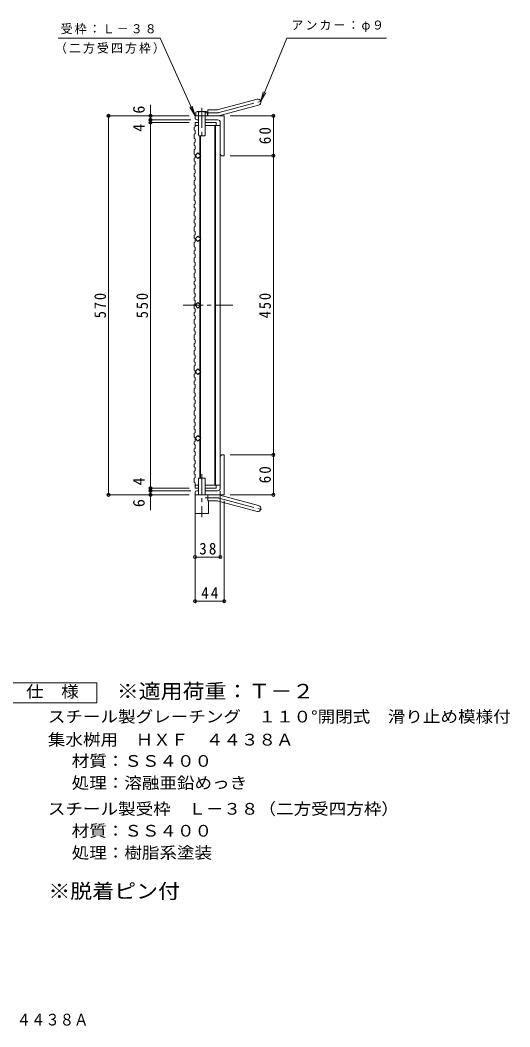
# Model space of a CAD drawing. Units: millimetres, scale not verified. Extents: x -942 to 876, y -823 to 803.
# Drawn here: x 139 to 876, y -823 to 691 of the extents above; entities that cross this region are included whole.
import ezdxf
from ezdxf.enums import TextEntityAlignment as Align

# ---------------------------------------------------------------- set-up
doc = ezdxf.new("R2010")
doc.units = ezdxf.units.MM
doc.header["$LTSCALE"] = 6
doc.header["$PDMODE"] = 32
doc.header["$PDSIZE"] = 4.8
doc.linetypes.add('CHAIN1', pattern=[8, 5, -1, 1, -1])
doc.linetypes.add('CHAIN2', pattern=[12, 9, -1, 1, -1])
for name, color, linetype, lineweight in [('A-1_ピット', 2, 'Continuous', 9), ('A-2_蓋', 3, 'Continuous', 9), ('A-4_寸法', 7, 'Continuous', 9), ('A-5_仕様文', 7, 'Continuous', 9), ('A-9_ｸｯｼｮﾝ材', 4, 'Continuous', 9), ('F-4_F-4ﾚｲﾔ', 2, 'Continuous', 9)]:
    doc.layers.add(name, color=color, linetype=linetype, lineweight=lineweight)
doc.layers.add('F-5_F-5ﾚｲﾔ', color=2, linetype='Continuous')
doc.styles.add('ＭＳ ゴシック', font='')
doc.styles.get('ＭＳ ゴシック').set_extended_font_data('MS Gothic')

msp = doc.modelspace()

# ---------------------------------------------------------------- linework, layer by layer
at = {"layer": 'A-1_ピット'}
for p, q in [((437.813, 556.766), (496.004, 572.358)), ((440.143, 548.072), (498.333, 563.665)), ((402.669, 543.959), (402.669, 547.459)), ((446.669, 547.459), (402.669, 547.459)), ((421.669, 547.459), (421.669, 556.459)), ((435.484, 556.459), (421.669, 556.459)), ((446.669, 547.459), (446.669, 487.459)), ((407.669, 541.459), (405.169, 541.459)), ((436.669, 541.459), (417.669, 541.459)), ((440.669, 537.459), (440.669, 489.959)), ((443.169, 487.459), (446.669, 487.459)), ((440.669, -12.541), (440.669, 34.959)), ((443.169, 37.459), (446.669, 37.459)), ((446.669, -22.541), (446.669, 37.459)), ((402.669, -19.041), (402.669, -22.541)), ((446.669, -22.541), (402.669, -22.541)), ((407.669, -16.541), (405.169, -16.541)), ((436.669, -16.541), (417.669, -16.541)), ((421.669, -22.541), (421.669, -31.541)), ((440.143, -23.155), (498.333, -38.747)), ((435.484, -31.541), (421.669, -31.541)), ((437.813, -31.848), (496.004, -47.44))]:
    msp.add_line(p, q, dxfattribs=at)
at = {"layer": 'A-1_ピット', "linetype": 'CHAIN2'}
for p, q in [((438.978, 552.419), (504.144, 569.88)), ((435.484, 551.959), (417.864, 551.959)), ((435.484, -27.041), (417.864, -27.041)), ((438.978, -27.501), (504.144, -44.962))]:
    msp.add_line(p, q, dxfattribs=at)
at = {"layer": 'A-1_ピット'}
for centre, radius, start, end in [((497.169, 568.011), 4.5, 285.00014, 104.99991), ((435.484, 565.459), 9, 270, 285.00002), ((435.484, 565.459), 18, 270, 285), ((405.169, 543.959), 2.5, 180, 270), ((436.669, 537.459), 4, 0, 90), ((443.169, 489.959), 2.5, 180, 270), ((443.169, 34.959), 2.5, 90, 180), ((436.669, -12.541), 4, 270, 0), ((405.169, -19.041), 2.5, 90, 180), ((435.484, -40.541), 18, 75, 90), ((435.484, -40.541), 9, 74.99998, 90), ((497.169, -43.093), 4.5, 255.00009, 74.99986)]:
    msp.add_arc(centre, radius, start, end, dxfattribs=at)
at = {"layer": 'A-1_ピット', "linetype": 'CHAIN2'}
for centre, start, end in [((435.484, 565.459), 270, 284.99995), ((435.484, -40.541), 75.00005, 90)]:
    msp.add_arc(centre, 13.5, start, end, dxfattribs=at)
at = {"layer": 'A-2_蓋'}
for p, q in [((401.169, 530.305), (402.669, 530.816)), ((402.669, 537.459), (402.669, 530.816)), ((402.669, 537.459), (407.669, 537.459)), ((402.669, 532.959), (407.669, 532.959)), ((417.669, 532.959), (440.669, 532.959)), ((432.669, 532.959), (432.669, 62.838)), ((433.669, 532.959), (433.669, 62.838)), ((440.669, 532.959), (440.669, -8.041)), ((401.169, 519.761), (402.669, 520.273)), ((409.669, 517.459), (409.669, 488.944)), ((410.669, 517.459), (410.669, 487.944)), ((401.169, 507.078), (402.669, 507.589)), ((402.669, 512.703), (402.669, 507.589)), ((401.169, 496.535), (402.669, 497.046)), ((402.669, 489.476), (402.669, 484.363)), ((409.669, 485.973), (409.669, 363.944)), ((410.669, 486.973), (410.669, 362.944)), ((401.169, 483.852), (402.669, 484.363)), ((401.169, 473.309), (402.669, 473.82)), ((401.169, 460.625), (402.669, 461.137)), ((402.669, 466.25), (402.669, 461.137)), ((402.669, 455.707), (402.669, 450.594)), ((401.169, 450.082), (402.669, 450.594)), ((402.669, 443.024), (402.669, 437.91)), ((401.169, 437.399), (402.669, 437.91)), ((401.169, 426.856), (402.669, 427.367)), ((402.669, 432.48), (402.669, 427.367)), ((401.169, 414.173), (402.669, 414.684)), ((402.669, 419.797), (402.669, 414.684)), ((402.669, 409.254), (402.669, 404.141)), ((401.169, 403.629), (402.669, 404.141)), ((402.669, 396.571), (402.669, 391.458)), ((401.169, 390.946), (402.669, 391.458)), ((401.169, 380.403), (402.669, 380.914)), ((402.669, 386.027), (402.669, 380.914)), ((401.169, 367.72), (402.669, 368.231)), ((402.669, 373.344), (402.669, 368.231)), ((401.169, 357.176), (402.669, 357.688)), ((402.669, 362.801), (402.669, 357.688)), ((402.669, 350.118), (402.669, 345.005)), ((409.669, 360.973), (409.669, 263.944)), ((410.669, 262.944), (410.669, 361.974)), ((401.169, 344.493), (402.669, 345.005)), ((401.169, 333.95), (402.669, 334.461)), ((402.669, 339.575), (402.669, 334.461)), ((401.169, 321.267), (402.669, 321.778)), ((402.669, 326.891), (402.669, 321.778)), ((401.169, 310.723), (402.669, 311.235)), ((402.669, 316.348), (402.669, 311.235)), ((402.669, 303.665), (402.669, 298.552)), ((401.169, 298.04), (402.669, 298.552)), ((401.169, 287.497), (402.669, 288.008)), ((402.669, 293.122), (402.669, 288.008)), ((401.169, 274.814), (402.669, 275.325)), ((402.669, 280.438), (402.669, 275.325)), ((401.169, 264.271), (402.669, 264.782)), ((402.669, 269.895), (402.669, 264.782)), ((409.669, 260.973), (409.669, 163.944)), ((410.669, 162.944), (410.669, 261.973)), ((401.169, 251.588), (402.669, 252.099)), ((402.669, 257.212), (402.669, 252.099)), ((402.669, 246.669), (402.669, 241.556)), ((401.169, 241.044), (402.669, 241.556)), ((401.169, 228.361), (402.669, 228.873)), ((402.669, 233.986), (402.669, 228.873)), ((401.169, 217.818), (402.669, 218.329)), ((402.669, 223.442), (402.669, 218.329)), ((401.169, 205.135), (402.669, 205.646)), ((402.669, 210.759), (402.669, 205.646)), ((402.669, 200.216), (402.669, 195.103)), ((401.169, 194.591), (402.669, 195.103)), ((401.169, 181.908), (402.669, 182.42)), ((402.669, 187.533), (402.669, 182.42)), ((401.169, 171.365), (402.669, 171.876)), ((402.669, 176.99), (402.669, 171.876)), ((401.169, 158.682), (402.669, 159.193)), ((402.669, 164.306), (402.669, 159.193)), ((402.669, 153.763), (402.669, 148.65)), ((409.669, 160.973), (409.669, 63.944)), ((410.669, 62.944), (410.669, 161.973)), ((401.169, 148.139), (402.669, 148.65)), ((401.169, 137.595), (402.669, 138.107)), ((402.669, 143.22), (402.669, 138.107)), ((401.169, 124.912), (402.669, 125.424)), ((402.669, 130.537), (402.669, 125.424)), ((401.169, 114.369), (402.669, 114.88)), ((402.669, 119.994), (402.669, 114.88)), ((402.669, 109.45), (402.669, 104.337)), ((401.169, 103.826), (402.669, 104.337)), ((401.169, 91.143), (402.669, 91.654)), ((402.669, 96.767), (402.669, 91.654)), ((401.169, 80.6), (402.669, 81.111)), ((402.669, 86.224), (402.669, 81.111)), ((401.169, 70.056), (402.669, 70.568)), ((402.669, 75.681), (402.669, 70.568)), ((402.669, 62.998), (402.669, 57.884)), ((409.669, 2.459), (409.669, 60.973)), ((410.669, 2.459), (410.669, 61.973)), ((432.669, -8.041), (432.669, 62.838)), ((433.669, -8.041), (433.669, 62.838)), ((401.169, 57.373), (402.669, 57.884)), ((401.169, 46.83), (402.669, 47.341)), ((402.669, 52.454), (402.669, 47.341)), ((401.169, 36.286), (402.669, 36.798)), ((402.669, 41.911), (402.669, 36.798)), ((401.169, 23.604), (402.669, 24.115)), ((402.669, 29.228), (402.669, 24.115)), ((402.669, 18.685), (402.669, 13.572)), ((401.169, 13.06), (402.669, 13.572)), ((401.169, 2.517), (402.669, 3.028)), ((402.669, 8.142), (402.669, 3.028)), ((402.669, -8.041), (402.669, -12.541)), ((402.669, -12.541), (407.669, -12.541)), ((417.669, -8.041), (440.669, -8.041)), ((417.669, -12.541), (434.669, -12.541)), ((434.669, -8.041), (434.669, -12.541))]:
    msp.add_line(p, q, dxfattribs=at)
at = {"layer": 'A-2_蓋', "linetype": 'CHAIN1'}
msp.add_line((384.805, 262.459), (459.444, 262.459), dxfattribs=at)
at = {"layer": 'A-2_蓋'}
for points in [[(401.169, 530.305), (401.169, 525.897), (402.669, 525.386), (402.669, 520.273)], [(417.669, 537.459), (434.669, 537.459), (434.669, 532.959)], [(401.169, 519.761), (401.169, 513.214), (402.669, 512.703)], [(401.169, 507.078), (401.169, 502.671), (402.669, 502.159), (402.669, 497.046)], [(401.169, 496.535), (401.169, 489.988), (402.669, 489.476)], [(401.169, 483.852), (401.169, 479.444), (402.669, 478.933), (402.669, 473.82)], [(401.169, 473.309), (401.169, 466.761), (402.669, 466.25)], [(401.169, 460.625), (401.169, 456.218), (402.669, 455.707)], [(401.169, 450.082), (401.169, 443.535), (402.669, 443.024)], [(401.169, 437.399), (401.169, 432.992), (402.669, 432.48)], [(401.169, 426.856), (401.169, 420.308), (402.669, 419.797)], [(401.169, 414.173), (401.169, 409.765), (402.669, 409.254)], [(401.169, 403.629), (401.169, 397.082), (402.669, 396.571)], [(401.169, 390.946), (401.169, 386.539), (402.669, 386.027)], [(401.169, 380.403), (401.169, 373.856), (402.669, 373.344)], [(401.169, 367.72), (401.169, 363.312), (402.669, 362.801)], [(401.169, 357.176), (401.169, 350.629), (402.669, 350.118)], [(401.169, 344.493), (401.169, 340.086), (402.669, 339.575)], [(401.169, 333.95), (401.169, 327.403), (402.669, 326.891)], [(401.169, 321.267), (401.169, 316.859), (402.669, 316.348)], [(401.169, 310.723), (401.169, 304.176), (402.669, 303.665)], [(401.169, 298.04), (401.169, 293.633), (402.669, 293.122)], [(401.169, 287.497), (401.169, 280.95), (402.669, 280.438)], [(401.169, 274.814), (401.169, 270.407), (402.669, 269.895)], [(401.169, 264.271), (401.169, 257.723), (402.669, 257.212)], [(401.169, 251.588), (401.169, 247.18), (402.669, 246.669)], [(401.169, 241.044), (401.169, 234.497), (402.669, 233.986)], [(401.169, 228.361), (401.169, 223.954), (402.669, 223.442)], [(401.169, 217.818), (401.169, 211.27), (402.669, 210.759)], [(401.169, 205.135), (401.169, 200.727), (402.669, 200.216)], [(401.169, 194.591), (401.169, 188.044), (402.669, 187.533)], [(401.169, 181.908), (401.169, 177.501), (402.669, 176.99)], [(401.169, 171.365), (401.169, 164.818), (402.669, 164.306)], [(401.169, 158.682), (401.169, 154.274), (402.669, 153.763)], [(401.169, 148.139), (401.169, 143.731), (402.669, 143.22)], [(401.169, 137.595), (401.169, 131.048), (402.669, 130.537)], [(401.169, 124.912), (401.169, 120.505), (402.669, 119.994)], [(401.169, 114.369), (401.169, 109.962), (402.669, 109.45)], [(401.169, 103.826), (401.169, 97.278), (402.669, 96.767)], [(401.169, 91.143), (401.169, 86.735), (402.669, 86.224)], [(401.169, 80.6), (401.169, 76.192), (402.669, 75.681)], [(401.169, 70.056), (401.169, 63.509), (402.669, 62.998)], [(401.169, 57.373), (401.169, 52.966), (402.669, 52.454)], [(401.169, 46.83), (401.169, 42.422), (402.669, 41.911)], [(401.169, 36.286), (401.169, 29.739), (402.669, 29.228)], [(401.169, 23.604), (401.169, 19.196), (402.669, 18.685)], [(401.169, 13.06), (401.169, 8.653), (402.669, 8.142)], [(401.169, 2.517), (401.169, -4.03), (402.669, -4.542), (402.669, -8.041), (407.669, -8.041)]]:
    msp.add_lwpolyline(points, dxfattribs=at)
for points in [[(411.154, 487.459), (406.911, 483.216), (402.669, 487.459), (406.911, 491.701)], [(411.154, 362.459), (406.911, 358.216), (402.669, 362.459), (406.911, 366.701)], [(411.154, 262.459), (406.911, 258.216), (402.669, 262.459), (406.911, 266.701)], [(411.154, 162.459), (406.911, 158.216), (402.669, 162.459), (406.911, 166.701)], [(411.154, 62.459), (406.911, 58.216), (402.669, 62.459), (406.911, 66.701)]]:
    msp.add_lwpolyline(points, close=True, dxfattribs=at)
at = {"layer": 'A-4_寸法'}
for p, q in [((335.676, 541.459), (335.676, 564.204)), ((393.669, 547.459), (270.632, 547.459)), ((272.432, -22.541), (272.432, 547.459)), ((455.669, 547.459), (522.341, 547.459)), ((520.541, 487.459), (520.541, 547.459)), ((396.169, 541.459), (333.876, 541.459)), ((393.669, 537.459), (333.876, 537.459)), ((335.676, 537.459), (335.676, 541.459)), ((335.676, -12.541), (335.676, 537.459)), ((455.669, 487.459), (522.341, 487.459)), ((520.541, 37.459), (520.541, 487.459)), ((455.669, 37.459), (522.341, 37.459)), ((520.541, -22.541), (520.541, 37.459)), ((393.669, -12.541), (333.876, -12.541)), ((335.676, -16.541), (335.676, -12.541)), ((393.669, -22.541), (270.632, -22.541)), ((396.169, -16.541), (333.876, -16.541)), ((335.676, -45.378), (335.676, -16.541)), ((344.676, -22.541), (337.476, -22.541)), ((402.669, -21.541), (402.669, -184.244)), ((440.669, -17.041), (440.669, -117.929)), ((455.669, -22.541), (522.341, -22.541)), ((446.669, -31.541), (446.669, -184.244)), ((402.669, -116.129), (440.669, -116.129)), ((402.669, -182.444), (446.669, -182.444))]:
    msp.add_line(p, q, dxfattribs=at)
for p in [(272.432, 547.459), (335.676, 547.459), (520.541, 547.459), (335.676, 541.459), (335.676, 537.459), (520.541, 487.459), (520.541, 37.459), (335.676, -12.541), (335.676, -16.541), (272.432, -22.541), (335.676, -22.541), (520.541, -22.541), (402.669, -116.129), (440.669, -116.129), (402.669, -182.444), (446.669, -182.444)]:
    msp.add_point(p, dxfattribs=at)
at = {"layer": 'A-5_仕様文'}
for p, q in [((540.842, 664.27), (501.515, 569.176)), ((540.842, 664.27), (690.811, 664.27)), ((501.515, 569.176), (505.39, 583.667)), ((501.515, 569.176), (509.008, 582.17)), ((402.669, 547.459), (394.796, 560.227)), ((402.669, 547.459), (398.369, 561.829))]:
    msp.add_line(p, q, dxfattribs=at)
msp.add_lwpolyline([(196.857, 664.27), (350.27, 664.27), (402.669, 547.459)], dxfattribs=at)
at = {"layer": 'A-9_ｸｯｼｮﾝ材'}
for p, q in [((403.784, 553.116), (403.784, 547.459)), ((419.611, 553.859), (405.727, 553.859)), ((407.669, 518.271), (407.669, 553.116)), ((417.669, 518.271), (417.669, 553.116)), ((421.554, 553.116), (421.554, 547.459)), ((408.481, 517.459), (407.669, 518.271)), ((408.481, 517.459), (416.857, 517.459)), ((416.857, 517.459), (417.669, 518.271)), ((417.669, 2.459), (407.669, 2.459)), ((407.669, -22.541), (407.669, 2.459)), ((417.669, -22.541), (417.669, 2.459)), ((422.669, -31.541), (422.669, -50.541))]:
    msp.add_line(p, q, dxfattribs=at)
at = {"layer": 'A-9_ｸｯｼｮﾝ材', "linetype": 'CHAIN1'}
for p, q in [((412.669, 559.599), (412.669, 513.926)), ((412.669, 8.389), (412.669, -55.973))]:
    msp.add_line(p, q, dxfattribs=at)
at = {"layer": 'A-9_ｸｯｼｮﾝ材'}
msp.add_lwpolyline([(402.669, -22.541), (402.669, -50.541), (422.669, -50.541)], dxfattribs=at)
for centre, radius, start, end in [((405.727, 550.949), 2.91, 48.12389, 131.8763), ((412.669, 536.669), 17.19, 73.09029, 106.90971), ((419.611, 550.949), 2.91, 48.1237, 131.87611)]:
    msp.add_arc(centre, radius, start, end, dxfattribs=at)
at = {"layer": 'F-4_F-4ﾚｲﾔ'}
msp.add_lwpolyline([(119.959, -335.42), (119.959, -305.42), (254.959, -305.42), (254.959, -335.42)], close=True, dxfattribs=at)

# ---------------------------------------------------------------- texts
at = {"layer": 'A-4_寸法', "color": 2, "style": 'ＭＳ ゴシック'}
for s, p in [('6', (332.076, 550.803)), ('4', (332.076, 523.377)), ('4', (332.076, -8.345)), ('6', (332.076, -41.028))]:
    msp.add_text(s, height=17.6, rotation=90, dxfattribs=at).set_placement(p, align=Align.BOTTOM_LEFT)
at = {"layer": 'A-4_寸法', "color": 2, "char_height": 17.6, "attachment_point": 7, "rotation": 90, "style": 'ＭＳ ゴシック'}
for s, insert in [('\\T1.27;\\W0.95;60', (516.941, 504.709)), ('\\T1.27;\\W0.9;570', (268.832, 242.959)), ('\\T1.27;\\W0.9;550', (332.076, 242.959)), ('\\T1.27;\\W0.9;450', (516.941, 242.959)), ('\\T1.27;\\W0.95;60', (516.941, -5.291))]:
    msp.add_mtext(s, dxfattribs=dict(at, insert=insert))
at = {"layer": 'A-4_寸法', "color": 2, "char_height": 17.6, "attachment_point": 7, "style": 'ＭＳ ゴシック'}
for s, insert in [('\\T1.27;\\W0.95;38', (408.919, -112.529)), ('\\T1.27;\\W0.95;44', (411.919, -178.844))]:
    msp.add_mtext(s, dxfattribs=dict(at, insert=insert))
at = {"layer": 'A-5_仕様文', "char_height": 13.2, "attachment_point": 7, "style": 'ＭＳ ゴシック'}
for s, insert in [('\\T1.17;受枠：Ｌ－３８', (200.515, 670.1)), ('\\T1.17;アンカー：φ９', (547.626, 673.577)), ('\\T1.17;（二方受四方枠）', (191.834, 640.777))]:
    msp.add_mtext(s, dxfattribs=dict(at, insert=insert))
at = {"layer": 'F-4_F-4ﾚｲﾔ', "style": 'ＭＳ ゴシック', "width": 1.1}
for s, p in [('仕\u3000様', (148.459, -332.421)), ('スチール製グレーチング\u3000１１０°開閉式\u3000滑り止め模様付', (181.212, -370.172)), ('集水桝用\u3000ＨＸＦ\u3000４４３８Ａ', (181.212, -404.86)), ('材質：ＳＳ４００', (217.04, -436.842)), ('処理：溶融亜鉛めっき', (217.04, -469.842)), ('スチール製受枠\u3000Ｌ－３８（二方受四方枠）', (181.213, -508.843)), ('材質：ＳＳ４００', (217.04, -541.843)), ('処理：樹脂系塗装', (217.04, -574.843))]:
    msp.add_text(s, height=17.6, dxfattribs=at).set_placement(p, align=Align.BOTTOM_LEFT)
at = {"layer": 'F-4_F-4ﾚｲﾔ', "color": 3, "style": 'ＭＳ ゴシック', "width": 1.1}
msp.add_text('※脱着ピン付', height=21.99, dxfattribs=at).set_placement((181.97, -636.057), align=Align.BOTTOM_LEFT)
at = {"layer": 'F-5_F-5ﾚｲﾔ', "color": 3, "style": 'ＭＳ ゴシック', "width": 1.1}
msp.add_text('※適用荷重：Ｔ－２', height=21.99, dxfattribs=at).set_placement((284.959, -335.42), align=Align.BOTTOM_LEFT)
at = {"layer": 'F-5_F-5ﾚｲﾔ', "style": 'ＭＳ ゴシック', "width": 0.9}
msp.add_text('集水桝用\u3000ＨＸＦ\u3000４４３８Ａ', height=17.6, dxfattribs=at).set_placement((-60.246, -825.907), align=Align.BOTTOM_LEFT)

doc.saveas('drawing.dxf')
